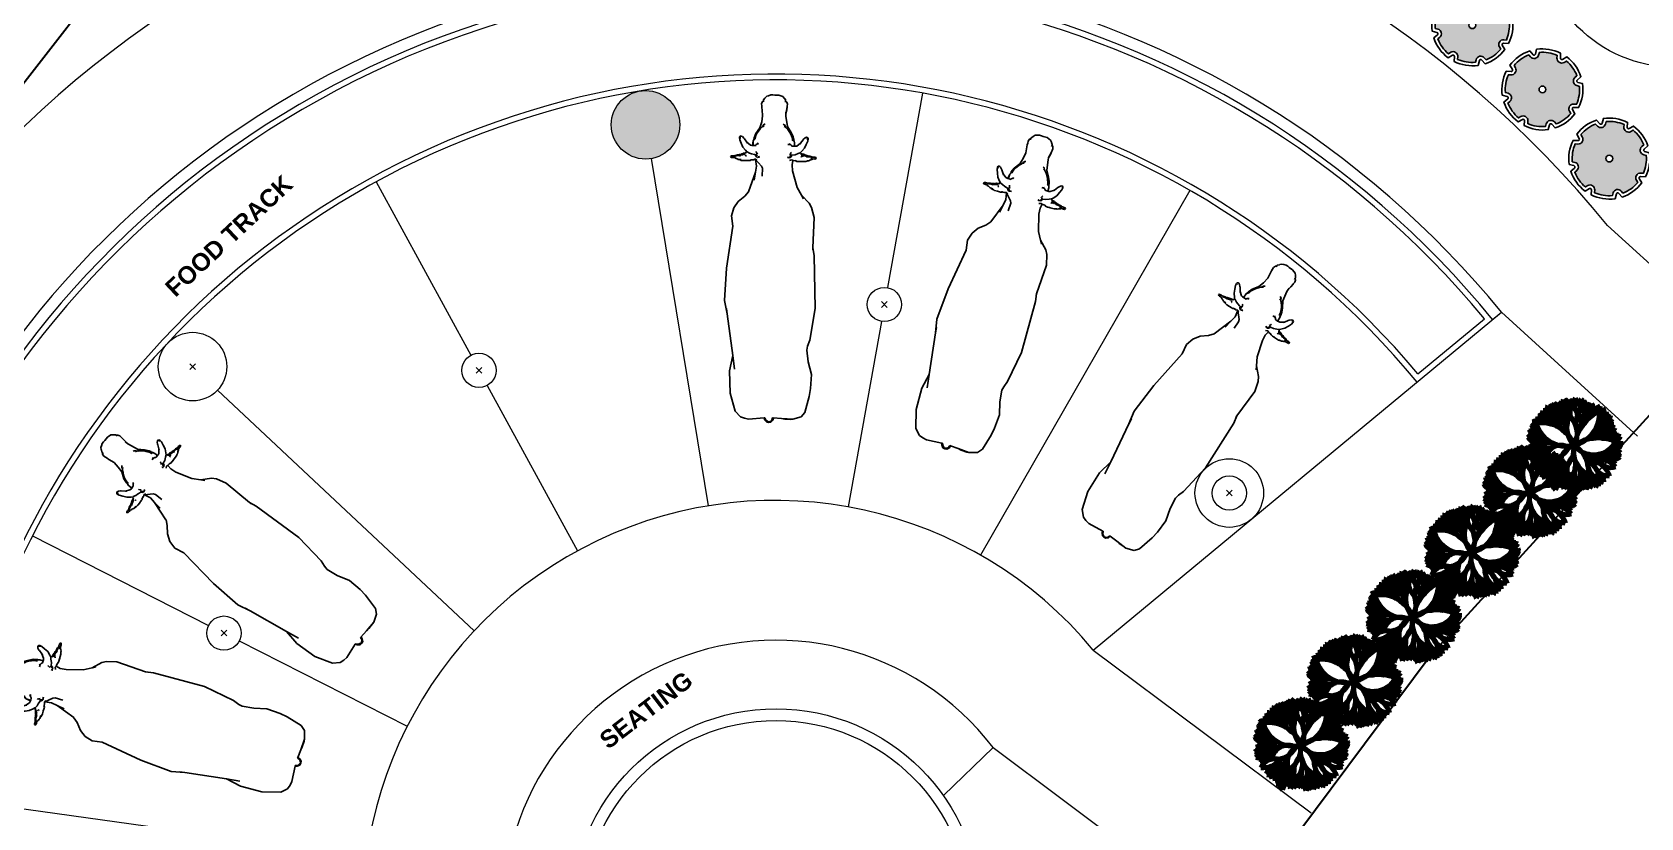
# Model space of a CAD drawing. Header units: metres. Extents: x 251860 to 269438, y 1966787 to 1972367.
# Drawn here: x 267293 to 267856, y 1970188 to 1970463 of the extents above; entities that cross this region are included whole.
import ezdxf

# ---------------------------------------------------------------- set-up
doc = ezdxf.new("R2010")
doc.units = ezdxf.units.M
doc.header["$MEASUREMENT"] = 0
doc.header["$PDMODE"] = 3
doc.header["$PDSIZE"] = -2
doc.layers.get('0').update_dxf_attribs({"linetype": 'CONTINUOUS', "lineweight": 100})
for name, color, linetype in [('Edges', 7, 'CONTINUOUS'), ('PDF3_POINTS_line', 6, 'CONTINUOUS'), ('PDF3_Text', 7, 'CONTINUOUS'), ('zelen', 74, 'CONTINUOUS')]:
    doc.layers.add(name, color=color, linetype=linetype)
doc.layers.add('Wall', color=7, linetype='CONTINUOUS', lineweight=20)
doc.styles.add('PDF Arial Bold', font='arialbd.ttf')

# ---------------------------------------------------------------- blocks, each defined once
blk = doc.blocks.new('cowplan')
at = {"layer": 'Edges'}
for p, q in [((1.6, 2.328), (1.607, 2.35)), ((1.607, 2.35), (1.627, 2.371)), ((1.608, 2.326), (1.616, 2.349)), ((1.616, 2.349), (1.628, 2.361)), ((1.627, 2.371), (1.649, 2.374)), ((1.648, 2.371), (1.628, 2.362)), ((1.628, 2.361), (1.649, 2.37)), ((1.65, 2.369), (1.648, 2.371)), ((1.649, 2.374), (1.67, 2.37)), ((1.649, 2.37), (1.65, 2.369)), ((1.65, 2.369), (1.662, 2.361)), ((1.662, 2.361), (1.675, 2.354)), ((1.662, 2.361), (1.675, 2.353)), ((1.67, 2.37), (1.691, 2.347)), ((1.675, 2.353), (1.69, 2.327)), ((1.691, 2.347), (1.696, 2.328)), ((1.274, 2.262), (1.231, 2.095)), ((1.313, 2.308), (1.274, 2.262)), ((1.313, 2.308), (1.398, 2.337)), ((1.398, 2.337), (1.419, 2.338)), ((1.515, 2.331), (1.398, 2.337)), ((1.419, 2.338), (1.482, 2.336)), ((1.482, 2.336), (1.515, 2.331)), ((1.601, 2.327), (1.515, 2.331)), ((1.6, 2.328), (1.601, 2.327)), ((1.608, 2.326), (1.601, 2.327)), ((1.69, 2.327), (1.696, 2.327)), ((1.696, 2.327), (1.859, 2.343)), ((1.696, 2.328), (1.696, 2.327)), ((1.859, 2.343), (1.901, 2.336)), ((1.901, 2.336), (1.943, 2.323)), ((1.943, 2.323), (1.998, 2.265)), ((2.056, 2.076), (1.998, 2.265)), ((1.219, 2.013), (1.213, 1.867)), ((1.219, 2.013), (1.231, 2.095)), ((2.066, 1.846), (2.056, 2.076)), ((1.25, 1.736), (1.213, 1.867)), ((2.036, 1.685), (2.066, 1.846)), ((1.25, 1.736), (1.266, 1.615)), ((2.036, 1.685), (2.015, 1.825)), ((2.103, 1.252), (2.036, 1.685)), ((1.188, 1.178), (1.235, 1.511)), ((1.235, 1.511), (1.258, 1.574)), ((1.258, 1.574), (1.266, 1.615)), ((1.188, 1.178), (1.209, 0.628)), ((2.103, 1.252), (2.133, 1.113)), ((2.111, 1.196), (2.103, 1.252)), ((2.133, 1.113), (2.117, 0.777)), ((2.059, 0.337), (2.117, 0.777)), ((1.209, 0.628), (1.223, 0.548)), ((1.223, 0.548), (1.215, 0.233)), ((1.223, 0.568), (1.223, 0.548)), ((2.076, 0.233), (2.059, 0.337)), ((1.215, 0.233), (1.243, 0.128)), ((2.054, 0.149), (2.076, 0.233)), ((1.269, 0.083), (1.243, 0.128)), ((1.269, 0.083), (1.352, 0.004)), ((1.331, 0.04), (1.352, 0.004)), ((1.352, 0.004), (1.399, -0.077)), ((1.941, 0.025), (1.903, -0.021)), ((1.941, 0.025), (2.009, 0.082)), ((2.054, 0.149), (2.009, 0.082)), ((1.399, -0.077), (1.449, -0.249)), ((1.834, -0.227), (1.903, -0.022)), ((1.846, -0.144), (1.834, -0.227)), ((1.903, -0.022), (1.903, -0.021)), ((1.903, -0.021), (1.903, -0.022)), ((1.903, -0.022), (1.903, -0.022)), ((1.448, -0.358), (1.456, -0.312)), ((1.449, -0.249), (1.456, -0.312)), ((1.765, -0.186), (1.764, -0.27)), ((1.774, -0.292), (1.764, -0.27)), ((1.838, -0.36), (1.774, -0.292)), ((1.834, -0.227), (1.824, -0.291)), ((1.824, -0.291), (1.838, -0.36)), ((1.209, -0.377), (1.202, -0.385)), ((1.202, -0.385), (1.209, -0.392)), ((1.22, -0.376), (1.209, -0.377)), ((1.22, -0.376), (1.209, -0.385)), ((1.209, -0.392), (1.22, -0.394)), ((1.22, -0.376), (1.22, -0.376)), ((1.22, -0.376), (1.242, -0.376)), ((1.22, -0.394), (1.228, -0.394)), ((1.22, -0.394), (1.228, -0.394)), ((1.23, -0.385), (1.222, -0.385)), ((1.228, -0.394), (1.238, -0.394)), ((1.238, -0.394), (1.241, -0.394)), ((1.238, -0.394), (1.241, -0.394)), ((1.241, -0.378), (1.263, -0.375)), ((1.241, -0.394), (1.251, -0.394)), ((1.25, -0.396), (1.241, -0.394)), ((1.244, -0.375), (1.242, -0.376)), ((1.242, -0.376), (1.243, -0.376)), ((1.244, -0.375), (1.243, -0.376)), ((1.251, -0.371), (1.244, -0.375)), ((1.25, -0.396), (1.25, -0.397)), ((1.251, -0.396), (1.25, -0.396)), ((1.25, -0.397), (1.262, -0.402)), ((1.251, -0.371), (1.26, -0.368)), ((1.251, -0.385), (1.261, -0.393)), ((1.251, -0.394), (1.261, -0.393)), ((1.262, -0.367), (1.26, -0.368)), ((1.26, -0.368), (1.262, -0.368)), ((1.261, -0.393), (1.262, -0.394)), ((1.271, -0.363), (1.262, -0.367)), ((1.262, -0.394), (1.283, -0.397)), ((1.272, -0.404), (1.262, -0.402)), ((1.283, -0.356), (1.271, -0.363)), ((1.272, -0.404), (1.285, -0.405)), ((1.29, -0.356), (1.283, -0.356)), ((1.283, -0.397), (1.293, -0.398)), ((1.285, -0.405), (1.293, -0.407)), ((1.294, -0.356), (1.29, -0.356)), ((1.293, -0.356), (1.29, -0.356)), ((1.294, -0.356), (1.293, -0.356)), ((1.293, -0.398), (1.304, -0.398)), ((1.293, -0.407), (1.304, -0.412)), ((1.296, -0.355), (1.294, -0.356)), ((1.304, -0.396), (1.294, -0.396)), ((1.301, -0.352), (1.296, -0.355)), ((1.303, -0.353), (1.296, -0.355)), ((1.312, -0.349), (1.301, -0.352)), ((1.312, -0.349), (1.303, -0.353)), ((1.304, -0.398), (1.314, -0.403)), ((1.314, -0.414), (1.304, -0.412)), ((1.329, -0.487), (1.311, -0.527)), ((1.314, -0.348), (1.312, -0.349)), ((1.314, -0.348), (1.387, -0.346)), ((1.314, -0.403), (1.324, -0.406)), ((1.314, -0.414), (1.324, -0.417)), ((1.324, -0.406), (1.335, -0.413)), ((1.324, -0.417), (1.335, -0.423)), ((1.329, -0.487), (1.357, -0.454)), ((1.335, -0.413), (1.339, -0.41)), ((1.335, -0.423), (1.355, -0.426)), ((1.339, -0.41), (1.344, -0.406)), ((1.339, -0.41), (1.344, -0.418)), ((1.344, -0.406), (1.344, -0.396)), ((1.348, -0.418), (1.344, -0.418)), ((1.354, -0.417), (1.348, -0.418)), ((1.348, -0.418), (1.355, -0.426)), ((1.354, -0.417), (1.356, -0.406)), ((1.355, -0.426), (1.356, -0.427)), ((1.366, -0.347), (1.356, -0.347)), ((1.356, -0.406), (1.358, -0.396)), ((1.356, -0.427), (1.357, -0.426)), ((1.357, -0.426), (1.366, -0.417)), ((1.357, -0.426), (1.357, -0.426)), ((1.357, -0.426), (1.357, -0.426)), ((1.357, -0.426), (1.357, -0.427)), ((1.357, -0.427), (1.366, -0.432)), ((1.373, -0.439), (1.357, -0.454)), ((1.358, -0.396), (1.366, -0.396)), ((1.366, -0.347), (1.377, -0.347)), ((1.369, -0.437), (1.366, -0.432)), ((1.369, -0.437), (1.371, -0.438)), ((1.371, -0.438), (1.373, -0.439)), ((1.394, -0.431), (1.373, -0.439)), ((1.373, -0.439), (1.373, -0.439)), ((1.408, -0.348), (1.387, -0.346)), ((1.426, -0.416), (1.394, -0.431)), ((1.418, -0.354), (1.408, -0.348)), ((1.418, -0.354), (1.41, -0.353)), ((1.419, -0.355), (1.418, -0.354)), ((1.44, -0.356), (1.419, -0.355)), ((1.429, -0.357), (1.419, -0.355)), ((1.459, -0.41), (1.426, -0.416)), ((1.448, -0.358), (1.44, -0.356)), ((1.45, -0.359), (1.448, -0.358)), ((1.461, -0.363), (1.45, -0.359)), ((1.462, -0.404), (1.459, -0.41)), ((1.467, -0.409), (1.459, -0.41)), ((1.461, -0.363), (1.482, -0.354)), ((1.462, -0.404), (1.461, -0.406)), ((1.464, -0.396), (1.462, -0.404)), ((1.471, -0.389), (1.464, -0.396)), ((1.465, -0.417), (1.469, -0.41)), ((1.465, -0.418), (1.465, -0.417)), ((1.476, -0.388), (1.467, -0.396)), ((1.475, -0.426), (1.468, -0.438)), ((1.468, -0.438), (1.469, -0.443)), ((1.469, -0.41), (1.479, -0.393)), ((1.476, -0.388), (1.471, -0.389)), ((1.481, -0.416), (1.475, -0.426)), ((1.482, -0.382), (1.476, -0.388)), ((1.482, -0.382), (1.492, -0.386)), ((1.492, -0.386), (1.492, -0.386)), ((1.492, -0.386), (1.492, -0.387)), ((1.492, -0.387), (1.494, -0.387)), ((1.501, -0.384), (1.494, -0.387)), ((1.494, -0.387), (1.494, -0.387)), ((1.494, -0.387), (1.503, -0.388)), ((1.494, -0.387), (1.503, -0.391)), ((1.805, -0.387), (1.793, -0.386)), ((1.805, -0.387), (1.796, -0.39)), ((1.806, -0.387), (1.796, -0.392)), ((1.806, -0.387), (1.804, -0.386)), ((1.806, -0.387), (1.805, -0.387)), ((1.807, -0.386), (1.806, -0.386)), ((1.807, -0.386), (1.806, -0.387)), ((1.806, -0.387), (1.806, -0.387)), ((1.806, -0.387), (1.806, -0.387)), ((1.817, -0.382), (1.807, -0.386)), ((1.817, -0.382), (1.827, -0.388)), ((1.825, -0.427), (1.818, -0.416)), ((1.82, -0.393), (1.83, -0.41)), ((1.822, -0.354), (1.838, -0.362)), ((1.831, -0.438), (1.825, -0.427)), ((1.835, -0.396), (1.827, -0.388)), ((1.83, -0.41), (1.833, -0.417)), ((1.83, -0.444), (1.831, -0.438)), ((1.841, -0.409), (1.833, -0.408)), ((1.833, -0.417), (1.833, -0.417)), ((1.835, -0.397), (1.835, -0.396)), ((1.838, -0.406), (1.835, -0.397)), ((1.838, -0.402), (1.835, -0.397)), ((1.84, -0.362), (1.838, -0.36)), ((1.838, -0.362), (1.84, -0.362)), ((1.843, -0.362), (1.838, -0.364)), ((1.839, -0.404), (1.838, -0.402)), ((1.839, -0.404), (1.838, -0.402)), ((1.841, -0.409), (1.839, -0.404)), ((1.84, -0.362), (1.843, -0.362)), ((1.85, -0.41), (1.841, -0.409)), ((1.859, -0.356), (1.843, -0.362)), ((1.878, -0.418), (1.85, -0.41)), ((1.875, -0.355), (1.859, -0.356)), ((1.875, -0.355), (1.859, -0.357)), ((1.882, -0.354), (1.875, -0.355)), ((1.899, -0.425), (1.878, -0.418)), ((1.882, -0.354), (1.89, -0.348)), ((1.889, -0.353), (1.882, -0.354)), ((1.89, -0.348), (1.901, -0.347)), ((1.925, -0.438), (1.899, -0.425)), ((1.911, -0.347), (1.901, -0.347)), ((1.932, -0.347), (1.911, -0.347)), ((1.928, -0.438), (1.925, -0.438)), ((1.927, -0.439), (1.925, -0.438)), ((1.927, -0.439), (1.928, -0.438)), ((1.943, -0.454), (1.927, -0.439)), ((1.927, -0.439), (1.927, -0.439)), ((1.932, -0.438), (1.928, -0.438)), ((1.933, -0.347), (1.932, -0.347)), ((1.933, -0.347), (1.932, -0.347)), ((1.941, -0.396), (1.932, -0.396)), ((1.932, -0.396), (1.941, -0.396)), ((1.943, -0.427), (1.932, -0.43)), ((1.932, -0.438), (1.943, -0.427)), ((1.964, -0.346), (1.933, -0.347)), ((1.941, -0.396), (1.941, -0.396)), ((1.941, -0.396), (1.943, -0.405)), ((1.943, -0.427), (1.944, -0.426)), ((1.943, -0.427), (1.943, -0.427)), ((1.943, -0.454), (1.971, -0.487)), ((1.944, -0.426), (1.951, -0.418)), ((1.944, -0.426), (1.964, -0.423)), ((1.951, -0.418), (1.945, -0.417)), ((1.955, -0.418), (1.951, -0.418)), ((1.955, -0.406), (1.96, -0.41)), ((1.955, -0.418), (1.96, -0.41)), ((1.96, -0.41), (1.964, -0.413)), ((1.974, -0.347), (1.964, -0.346)), ((1.964, -0.413), (1.974, -0.407)), ((1.964, -0.423), (1.974, -0.417)), ((1.989, -0.527), (1.971, -0.487)), ((1.978, -0.348), (1.974, -0.347)), ((1.978, -0.348), (1.974, -0.348)), ((1.974, -0.407), (1.995, -0.401)), ((1.974, -0.417), (1.985, -0.414)), ((1.985, -0.348), (1.978, -0.348)), ((1.985, -0.348), (1.998, -0.352)), ((2.005, -0.357), (1.985, -0.355)), ((1.985, -0.408), (1.99, -0.41)), ((1.985, -0.414), (1.99, -0.41)), ((1.99, -0.41), (1.995, -0.412)), ((2.005, -0.396), (1.995, -0.396)), ((1.995, -0.401), (2.005, -0.398)), ((1.995, -0.412), (2.005, -0.408)), ((2.005, -0.356), (1.998, -0.352)), ((2.016, -0.356), (2.005, -0.356)), ((2.005, -0.357), (2.016, -0.358)), ((2.005, -0.398), (2.016, -0.397)), ((2.005, -0.408), (2.014, -0.405)), ((2.014, -0.405), (2.026, -0.404)), ((2.028, -0.363), (2.016, -0.356)), ((2.016, -0.397), (2.037, -0.394)), ((2.037, -0.402), (2.026, -0.404)), ((2.037, -0.367), (2.028, -0.363)), ((2.038, -0.368), (2.037, -0.367)), ((2.038, -0.368), (2.037, -0.368)), ((2.047, -0.393), (2.037, -0.394)), ((2.037, -0.402), (2.049, -0.397)), ((2.047, -0.37), (2.038, -0.368)), ((2.055, -0.375), (2.047, -0.37)), ((2.068, -0.377), (2.047, -0.378)), ((2.047, -0.393), (2.062, -0.394)), ((2.049, -0.397), (2.047, -0.396)), ((2.047, -0.396), (2.048, -0.396)), ((2.048, -0.396), (2.058, -0.395)), ((2.049, -0.397), (2.048, -0.396)), ((2.055, -0.375), (2.057, -0.376)), ((2.056, -0.376), (2.055, -0.375)), ((2.057, -0.376), (2.056, -0.376)), ((2.072, -0.377), (2.057, -0.376)), ((2.062, -0.394), (2.058, -0.395)), ((2.062, -0.394), (2.068, -0.394)), ((2.072, -0.377), (2.068, -0.377)), ((2.077, -0.385), (2.068, -0.385)), ((2.068, -0.394), (2.079, -0.394)), ((2.079, -0.376), (2.072, -0.377)), ((2.079, -0.376), (2.089, -0.377)), ((2.089, -0.393), (2.079, -0.394)), ((2.098, -0.385), (2.089, -0.377)), ((2.089, -0.393), (2.098, -0.385)), ((1.297, -0.562), (1.293, -0.586)), ((1.293, -0.586), (1.296, -0.596)), ((1.302, -0.6), (1.296, -0.596)), ((1.311, -0.527), (1.297, -0.562)), ((1.303, -0.582), (1.3, -0.583)), ((1.309, -0.602), (1.302, -0.6)), ((1.307, -0.6), (1.302, -0.6)), ((1.303, -0.582), (1.305, -0.581)), ((1.305, -0.581), (1.303, -0.582)), ((1.303, -0.582), (1.303, -0.582)), ((1.314, -0.599), (1.307, -0.6)), ((1.311, -0.601), (1.309, -0.602)), ((1.324, -0.595), (1.311, -0.601)), ((1.34, -0.579), (1.324, -0.595)), ((1.345, -0.573), (1.34, -0.579)), ((1.37, -0.537), (1.345, -0.573)), ((1.408, -0.508), (1.37, -0.537)), ((1.375, -0.529), (1.37, -0.537)), ((1.423, -0.505), (1.408, -0.508)), ((1.433, -0.505), (1.423, -0.505)), ((1.423, -0.505), (1.423, -0.505)), ((1.456, -0.506), (1.433, -0.505)), ((1.434, -0.542), (1.433, -0.505)), ((1.438, -0.555), (1.434, -0.542)), ((1.434, -0.542), (1.439, -0.558)), ((1.438, -0.555), (1.441, -0.563)), ((1.439, -0.558), (1.44, -0.563)), ((1.439, -0.558), (1.44, -0.562)), ((1.442, -0.575), (1.44, -0.562)), ((1.44, -0.562), (1.444, -0.574)), ((1.44, -0.563), (1.442, -0.575)), ((1.448, -0.574), (1.441, -0.563)), ((1.444, -0.584), (1.442, -0.575)), ((1.445, -0.586), (1.444, -0.584)), ((1.445, -0.586), (1.449, -0.605)), ((1.459, -0.607), (1.445, -0.586)), ((1.448, -0.574), (1.45, -0.578)), ((1.449, -0.576), (1.45, -0.578)), ((1.449, -0.605), (1.471, -0.647)), ((1.45, -0.578), (1.454, -0.588)), ((1.454, -0.588), (1.45, -0.584)), ((1.451, -0.562), (1.454, -0.571)), ((1.454, -0.563), (1.454, -0.571)), ((1.454, -0.571), (1.455, -0.574)), ((1.454, -0.588), (1.46, -0.606)), ((1.455, -0.574), (1.457, -0.584)), ((1.46, -0.506), (1.456, -0.506)), ((1.457, -0.584), (1.457, -0.586)), ((1.457, -0.586), (1.457, -0.584)), ((1.472, -0.624), (1.457, -0.586)), ((1.462, -0.509), (1.46, -0.506)), ((1.465, -0.507), (1.46, -0.506)), ((1.46, -0.606), (1.472, -0.624)), ((1.464, -0.511), (1.462, -0.509)), ((1.464, -0.511), (1.468, -0.515)), ((1.465, -0.511), (1.468, -0.515)), ((1.468, -0.515), (1.471, -0.518)), ((1.471, -0.518), (1.48, -0.523)), ((1.509, -0.71), (1.471, -0.647)), ((1.473, -0.626), (1.472, -0.624)), ((1.484, -0.647), (1.473, -0.626)), ((1.48, -0.523), (1.482, -0.523)), ((1.482, -0.523), (1.504, -0.521)), ((1.482, -0.523), (1.488, -0.532)), ((1.484, -0.647), (1.498, -0.668)), ((1.498, -0.668), (1.506, -0.678)), ((1.793, -0.678), (1.802, -0.668)), ((1.797, -0.69), (1.84, -0.629)), ((1.802, -0.668), (1.824, -0.637)), ((1.809, -0.523), (1.819, -0.523)), ((1.811, -0.532), (1.82, -0.523)), ((1.819, -0.523), (1.82, -0.523)), ((1.82, -0.523), (1.827, -0.519)), ((1.834, -0.616), (1.824, -0.637)), ((1.827, -0.519), (1.832, -0.514)), ((1.832, -0.514), (1.836, -0.511)), ((1.832, -0.514), (1.834, -0.511)), ((1.839, -0.506), (1.834, -0.507)), ((1.834, -0.616), (1.837, -0.609)), ((1.837, -0.51), (1.836, -0.511)), ((1.837, -0.51), (1.839, -0.506)), ((1.837, -0.609), (1.842, -0.595)), ((1.837, -0.609), (1.839, -0.607)), ((1.844, -0.506), (1.839, -0.506)), ((1.839, -0.607), (1.844, -0.595)), ((1.84, -0.629), (1.856, -0.584)), ((1.842, -0.595), (1.845, -0.584)), ((1.865, -0.505), (1.844, -0.506)), ((1.844, -0.595), (1.848, -0.587)), ((1.846, -0.574), (1.845, -0.584)), ((1.846, -0.571), (1.846, -0.574)), ((1.849, -0.585), (1.848, -0.587)), ((1.848, -0.587), (1.849, -0.585)), ((1.849, -0.585), (1.852, -0.575)), ((1.856, -0.574), (1.85, -0.586)), ((1.852, -0.575), (1.853, -0.574)), ((1.852, -0.575), (1.853, -0.574)), ((1.853, -0.574), (1.864, -0.553)), ((1.856, -0.584), (1.858, -0.568)), ((1.856, -0.574), (1.858, -0.568)), ((1.858, -0.568), (1.864, -0.553)), ((1.864, -0.553), (1.87, -0.505)), ((1.864, -0.553), (1.865, -0.511)), ((1.865, -0.511), (1.865, -0.505)), ((1.87, -0.505), (1.865, -0.505)), ((1.877, -0.505), (1.87, -0.505)), ((1.892, -0.508), (1.877, -0.505)), ((1.877, -0.505), (1.877, -0.505)), ((1.93, -0.537), (1.892, -0.508)), ((1.93, -0.537), (1.925, -0.529)), ((1.955, -0.573), (1.93, -0.537)), ((1.961, -0.579), (1.955, -0.573)), ((1.976, -0.595), (1.961, -0.579)), ((1.989, -0.601), (1.976, -0.595)), ((1.994, -0.6), (1.987, -0.599)), ((2.003, -0.562), (1.989, -0.527)), ((1.991, -0.602), (1.989, -0.601)), ((1.998, -0.6), (1.991, -0.602)), ((1.998, -0.6), (1.994, -0.6)), ((1.995, -0.581), (1.997, -0.582)), ((1.998, -0.582), (1.995, -0.581)), ((1.997, -0.582), (1.998, -0.582)), ((2, -0.583), (1.998, -0.582)), ((2.004, -0.596), (1.998, -0.6)), ((2.008, -0.586), (2.003, -0.562)), ((2.004, -0.596), (2.008, -0.586)), ((1.506, -0.678), (1.505, -0.679)), ((1.505, -0.679), (1.512, -0.685)), ((1.506, -0.678), (1.512, -0.685)), ((1.509, -0.71), (1.528, -0.815)), ((1.512, -0.685), (1.514, -0.688)), ((1.514, -0.688), (1.518, -0.691)), ((1.525, -0.699), (1.518, -0.691)), ((1.518, -0.691), (1.524, -0.696)), ((1.527, -0.7), (1.525, -0.699)), ((1.527, -0.7), (1.532, -0.707)), ((1.534, -0.705), (1.527, -0.7)), ((1.527, -0.7), (1.527, -0.7)), ((1.527, -0.7), (1.532, -0.707)), ((1.528, -0.815), (1.529, -0.837)), ((1.532, -0.707), (1.534, -0.711)), ((1.545, -0.71), (1.534, -0.705)), ((1.534, -0.711), (1.539, -0.721)), ((1.534, -0.711), (1.542, -0.723)), ((1.539, -0.721), (1.545, -0.726)), ((1.545, -0.726), (1.555, -0.731)), ((1.744, -0.731), (1.754, -0.727)), ((1.754, -0.727), (1.76, -0.721)), ((1.755, -0.711), (1.76, -0.708)), ((1.768, -0.707), (1.757, -0.723)), ((1.759, -0.71), (1.76, -0.708)), ((1.76, -0.708), (1.765, -0.706)), ((1.76, -0.721), (1.768, -0.707)), ((1.774, -0.699), (1.765, -0.706)), ((1.774, -0.699), (1.768, -0.707)), ((1.771, -0.815), (1.78, -0.752)), ((1.778, -0.878), (1.771, -0.815)), ((1.774, -0.699), (1.787, -0.685)), ((1.774, -0.699), (1.774, -0.699)), ((1.78, -0.752), (1.797, -0.69)), ((1.787, -0.685), (1.793, -0.678)), ((1.787, -0.685), (1.793, -0.679)), ((1.793, -0.679), (1.793, -0.678)), ((1.518, -0.92), (1.514, -0.94)), ((1.514, -0.94), (1.523, -0.962)), ((1.519, -0.913), (1.518, -0.92)), ((1.529, -0.838), (1.519, -0.913)), ((1.522, -0.878), (1.519, -0.913)), ((1.529, -0.837), (1.522, -0.878)), ((1.535, -0.975), (1.523, -0.962)), ((1.529, -0.837), (1.529, -0.838)), ((1.529, -0.838), (1.529, -0.857)), ((1.535, -0.975), (1.534, -0.982)), ((1.534, -0.982), (1.548, -0.999)), ((1.535, -0.961), (1.535, -0.975)), ((1.548, -0.999), (1.551, -1.003)), ((1.551, -1.003), (1.565, -1.019)), ((1.733, -1.02), (1.748, -1.003)), ((1.748, -1.003), (1.751, -0.999)), ((1.751, -0.999), (1.765, -0.982)), ((1.765, -0.975), (1.764, -0.961)), ((1.765, -0.975), (1.776, -0.963)), ((1.765, -0.982), (1.765, -0.975)), ((1.776, -0.963), (1.786, -0.94)), ((1.781, -0.899), (1.778, -0.878)), ((1.781, -0.899), (1.782, -0.92)), ((1.786, -0.94), (1.782, -0.92)), ((1.565, -1.019), (1.607, -1.034)), ((1.607, -1.034), (1.649, -1.032)), ((1.649, -1.032), (1.67, -1.035)), ((1.67, -1.035), (1.691, -1.034)), ((1.691, -1.034), (1.715, -1.026)), ((1.715, -1.026), (1.733, -1.02))]:
    blk.add_line(p, q, dxfattribs=at)
blk = doc.blocks.new('z_68')
at = {"color": 86, "linetype": 'Continuous'}
for centre, radius, start, end in [((-242, 361), 98.4, 190.1254, 258.4489), ((-368, 237), 110, 14.1334, 74.4408), ((-148, 370), 147, 183.6832, 248.8474), ((-352, 220), 152, 4.7143, 67.8163), ((-81, 413), 180, 193.5994, 242.7133), ((-291, 243), 133, 4.9325, 74.201), ((-166, 394), 60.4, 141.6219, 241.8227), ((-330, 352), 142, 353.7714, 34.3944), ((-151, 419), 50.6, 146.2148, 215.5863), ((-254, 417), 67.6, 336.8375, 25.7602), ((-106, 423), 77.2, 158.8629, 231.8014), ((-285, 366), 137, 354.9299, 38.2776), ((-127, 434), 34.5, 125.1476, 215.1675), ((-186, 441), 44.3, 315.9686, 28.5539), ((1, 387), 149, 148.1293, 211.6066), ((-273, 379), 170, 332.7316, 30.423), ((-39, 429), 72.7, 136.9706, 214.0961), ((-165, 436), 84.9, 322.5461, 30.2051), ((-34, 455), 51.6, 143.4666, 212.636), ((-103, 454), 42.1, 308.0621, 48.0716), ((-26, 476), 35.4, 162.0876, 254.9372), ((-62, 455), 32.1, 336.7056, 85.2676), ((35, 448), 61.2, 148.6867, 206.3859), ((-44, 447), 42.6, 315.3788, 50.8821), ((98, 426), 97.5, 144.1247, 209.9983), ((-41, 432), 79.2, 313.0665, 40.4805), ((148, 372), 120, 145.6159, 212.0121), ((-73, 376), 138, 329.0835, 27.8381), ((125, 285), 76.7, 129.5904, 214.9904), ((97, 451), 46.7, 135.7289, 216.7307), ((4, 303), 82.6, 311.7047, 29.8857), ((28, 451), 48.5, 313.9166, 42.0854), ((159, 385), 94.9, 134.1111, 205.5497), ((-4, 413), 105, 318.2431, 22.2882), ((248, 304), 161, 142.2526, 184.7932), ((11, 371), 113, 315.1897, 16.2404), ((163, 412), 64.7, 118.1173, 194.1612), ((59, 451), 75.7, 305.529, 13.8056), ((208, 373), 87.1, 135.6289, 203.2703), ((88, 357), 108, 293.0154, 1.6548), ((66, 403), 85.3, 320.2817, 21.1504), ((93, 387), 79.9, 299.7947, 10.8598), ((218, 278), 84.8, 104.8433, 190.8351), ((232, 325), 97.2, 128.4546, 183.4176), ((163, 444), 19.1, 87.7834, 216.2289), ((136, 455), 28.8, 295.9976, 16.1714), ((202, 400), 51.9, 112.7761, 185.856), ((135, 439), 47.5, 288.713, 11.2589), ((227, 381), 53.3, 104.201, 194.4012), ((124, 434), 89.9, 304.2378, 359.5829), ((205, 421), 24.3, 99.2784, 171.3916), ((184, 440), 17.6, 266.1586, 15.4849), ((255, 311), 60.3, 91.8605, 175.7336), ((192, 374), 61.2, 275.8545, 358.0593), ((194, 411), 53.4, 276.1637, 357.1543), ((249, 361), 46.8, 91.7786, 182.4828), ((289, 258), 86.3, 96.7641, 173.2337), ((210, 336), 69.2, 265.9009, 6.4786), ((198, 427), 32.2, 287.5588, 1.0547), ((239, 401), 28.3, 107.0612, 187.7677), ((240, 389), 52.6, 274.952, 350.0502), ((309, 312), 69.7, 104.8358, 158.3298), ((321, 326), 44.9, 97.023, 194.188), ((256, 379), 67.9, 291.8243, 352.6819), ((-398, 39), 158, 15.6317, 103.0399), ((-235, 317), 234, 211.6708, 264.7928), ((-258, 374), 196, 226.8371, 279.6115), ((-398, -104), 335, 57.1, 88.9879), ((-266, 327), 116, 193.4902, 265.1113), ((-399, 162), 139, 21.1582, 81.5772), ((248, 164), 196, 127.2528, 187.8803), ((-115, 310), 247, 313.1476, 1.2102), ((75, 306), 133, 282.2224, 2.3823), ((303, 130), 205, 117.7333, 167.1791), ((188, 277), 62.5, 260.6789, 0.9431), ((257, 197), 80.9, 94.8183, 164.0455), ((347, 228), 103, 105.7731, 167.7334), ((186, 370), 140, 295.6392, 342.2693), ((393, 160), 155, 109.4994, 136.9089), ((291, 311), 50.8, 259.0641, 354.3395), ((273, 287), 132, 273.4935, 346.3568), ((402, 133), 123, 90.3381, 167.7122), ((387, 212), 83.4, 126.1873, 171.9), ((297, 265), 42.8, 283.5886, 18.8322), ((342, 298), 31.9, 79.6966, 175.7556), ((310, 336), 39.2, 271.4011, 348.9236), ((382, 245), 44.7, 92.1528, 177.3641), ((329, 296), 50.9, 278.2551, 352.0256), ((366, 206), 66.3, 264.1118, 349.9981), ((368, 288), 33.3, 255.9485, 344.7487), ((391, 252), 29, 71.8727, 177.5899), ((418, 141), 55.5, 76.143, 176.5124), ((420, 175), 53.4, 80.2322, 170.7901), ((379, 233), 50.4, 256.6638, 354.3586), ((-405, -51), 133, 47.6242, 116.3703), ((-369, 191), 155, 232.3928, 289.0729), ((-333, -142), 183, 70.5173, 130.8948), ((-427, 393), 397, 266.2174, 293.1983), ((-403, -24), 142, 55.0608, 109.8401), ((-372, 206), 125, 230.921, 294.5931), ((-372, 182), 229, 262.8943, 317.9077), ((-220, -236), 262, 87.5171, 133.5965), ((264, 219), 170, 252.2856, 312.6971), ((377, 128), 95.7, 232.041, 317.4503), ((396, -93), 165, 71.9408, 116.9441), ((347, 195), 91.2, 260.6816, 336.3986), ((440, 26), 133, 94.1518, 143.8725), ((392, 135), 68.4, 244.6403, 341.1924), ((445, 14), 100, 83.6931, 144.2356), ((441, -48), 91.5, 58.3812, 119.5333), ((443, 87), 72.9, 228.9093, 308.5468), ((-459, -121), 23.8, 64.3194, 180.1506), ((-487, -75), 46.8, 274.775, 327.7433), ((-450, -106), 32.2, 63.8642, 164.9126), ((-472, -42), 56.6, 260.8137, 319.621), ((-426, -105), 61.6, 75.5349, 147.3156), ((-466, 12), 84.2, 261.5672, 316.5813), ((-383, -96), 89.8, 75.3344, 144.8904), ((-442, 56), 101, 261.6902, 318.8637), ((-444, -62), 50.8, 260.8552, 343.7736), ((-410, -121), 42.6, 66.2708, 168.5265), ((-371, -131), 84.1, 73.7967, 136.5993), ((-406, -7), 72, 248.2341, 323.5826), ((-473, 104), 235, 280.7516, 321.5123), ((-261, -247), 207, 96.4976, 144.4202), ((-356, -221), 77, 69.1503, 149.5623), ((-417, -48), 134, 267.8781, 309.7178), ((-402, 120), 266, 267.6527, 316.8691), ((-229, -313), 248, 84.6724, 137.8772), ((-325, -244), 85.4, 69.7783, 150.4858), ((-384, -75), 128, 263.3238, 315.6901), ((-292, -107), 156, 271.8374, 352.1545), ((-77, -348), 226, 105.8021, 157.9309), ((147, -250), 172, 26.7163, 89.4654), ((312, 15), 188, 209.5725, 266.6092), ((223, -286), 206, 45.5953, 96.7829), ((350, 80), 220, 227.6582, 274.5736), ((179, -287), 140, 15.2055, 73.4335), ((348, -122), 133, 193.5469, 255.092), ((332, 62), 164, 241.9956, 297.1513), ((332, -255), 187, 66.3523, 112.9171), ((268, -225), 92.1, 14.4757, 85.2332), ((422, -44), 171, 212.358, 247.8743), ((409, -100), 99, 207.6518, 275.7647), ((320, -262), 118, 32.6713, 88.8509), ((317, -335), 229, 53.1036, 87.7156), ((423, -42), 113, 214.2354, 286.3594), ((416, -196), 152, 64.2867, 119.6833), ((407, 79), 157, 245.2293, 298.7459), ((430, -22), 105, 229.1074, 294.3725), ((401, -221), 124, 55.0763, 106.547), ((476, -105), 102, 81.9806, 141.5702), ((429, 13), 63.5, 239.4601, 343.3963), ((428, -185), 104, 59.4734, 103.628), ((448, -11), 90.4, 240.5694, 291.3512), ((-355, -97), 140, 263.7718, 329.9129), ((-264, -284), 116, 73.1013, 155.8555), ((-248, -356), 102, 116.357, 160.3901), ((-350, -259), 63.8, 275.5656, 352.3302), ((-264, -291), 70.8, 102.1715, 174.8796), ((-355, -209), 78.6, 285.4191, 349.1615), ((-226, -331), 72.9, 94.9728, 190.34), ((-342, -240), 113, 293.1081, 353.7713), ((-243, -376), 54.5, 100.2324, 168.3254), ((-312, -299), 67.3, 283.4977, 339.7801), ((-198, -420), 96.4, 100.3612, 150.1928), ((-94, -340), 150, 117.0311, 178.4753), ((-291, -216), 128, 291.2352, 1.3744), ((-127, -364), 91.5, 116.0884, 168.1091), ((-249, -267), 85, 292.8853, 348.9183), ((-216, -253), 100, 283.8028, 342.1607), ((-94, -383), 103, 105.3834, 161.1006), ((84, -385), 222, 125.4495, 194.3833), ((-54, -309), 133, 352.8763, 53.6923), ((-70, -482), 268, 18.4462, 59.431), ((239, -234), 173, 185.6314, 251.5275), ((208, -332), 136, 176.6795, 236.2095), ((-10, -437), 143, 357.2572, 51.8918), ((-34, -617), 359, 46.026, 63.8202), ((206, -276), 83.2, 193.0285, 276.8178), ((171, -403), 91.4, 35.6397, 95.7045), ((228, -277), 74.1, 207.5481, 283.7961), ((258, -321), 38.5, 187.7168, 304.4986), ((218, -413), 85.4, 44.1762, 85.3443), ((263, -374), 53.9, 29.3099, 111.5931), ((293, -291), 59.6, 216.5656, 287.0761), ((274, -224), 54.5, 16.1716, 103.2737), ((316, -152), 56.9, 200.7434, 279.5426), ((254, -301), 66, 4.7965, 82.2404), ((331, -229), 67.2, 180.7734, 260.5601), ((326, -295), 47.2, 161.1105, 274.4944), ((274, -339), 54.9, 357.0116, 85.6827), ((373, -199), 73.4, 188.605, 258.98), ((297, -275), 62.4, 2.8758, 86.327), ((282, -338), 85.8, 25.3111, 73.0248), ((362, -249), 52.9, 189.1464, 267.3617), ((328, -333), 33, 5.791, 111.6106), ((352, -294), 36.5, 193.7223, 284.1234), ((320, -250), 58.9, 353.8825, 92.0321), ((405, -178), 82.4, 191.172, 251.9177), ((-276, -309), 63.6, 265.5089, 337.9725), ((-186, -415), 75.8, 99.379, 165.6267), ((-259, -338), 58.7, 270.0752, 352.9011), ((-153, -397), 62.9, 129.034, 190.2749), ((-244, -369), 48.9, 306.3661, 19.1068), ((-168, -434), 34, 99.6572, 183.1618), ((-212, -399), 37.6, 286.0562, 356.8357), ((-236, -314), 103, 294.3385, 349.2686), ((-116, -410), 77.8, 105.2898, 178.5727), ((-157, -438), 31.8, 127.0247, 210.2404), ((-194, -427), 28.3, 290.487, 37.5911), ((-131, -411), 37.8, 113.8463, 210.2532), ((-173, -395), 36.2, 285.924, 44.7697), ((-166, -429), 28.7, 284.6561, 26.2956), ((-109, -453), 48.7, 132.16, 189.1742), ((-94, -450), 30.3, 127.5503, 224.1965), ((-128, -447), 27.1, 297.2401, 57.4513), ((-32, -425), 72.5, 123.3541, 203.8422), ((-145, -397), 74.3, 309.3952, 19.6081), ((-32, -551), 241, 25.0348, 53.1431), ((200, -363), 87, 176.7389, 261.4389), ((91, -529), 154, 36.3427, 69.5492), ((223, -353), 85, 201.8372, 264.0548), ((232, -364), 64.8, 172.1213, 265.1214), ((168, -415), 60, 346.9987, 90.244), ((205, -413), 50.4, 10.8525, 89.1645), ((255, -353), 50.5, 190.9945, 269.0226), ((267, -348), 40.7, 194.689, 281.2603), ((223, -413), 58.3, 25.7085, 81.5835), ((285, -360), 25.5, 194.9585, 313.0302), ((244, -480), 117, 60.0427, 80.4027), ((299, -344), 30.3, 211.4703, 327.2679), ((297, -419), 64.6, 64.9944, 110.7064)]:
    blk.add_arc(centre, radius, start, end, dxfattribs=at)
at = {"color": 244, "ltscale": 2}
for centre, radius, start, end in [((94, 402), 285, 182.7633, 220.2681), ((-279, 256), 159, 350.9158, 56.4676), ((197, 250), 316, 140.1927, 231.9127), ((197, 250), 316, 140.1927, 231.9127), ((-294, 195), 354, 326.6718, 45.9965), ((-294, 195), 354, 326.6718, 45.9965), ((-124, 378), 213, 211.7537, 257.205), ((-312, 108), 158, 24.1229, 87.271), ((-211, 7), 168, 8.8778, 118.165), ((-211, 7), 168, 8.8778, 118.165), ((-81, 266), 118, 180.6823, 254.9928), ((-205, 167), 97.1, 347.7275, 86.5018), ((-27, 241), 242, 276.8124, 355.2462), ((273, -49), 276, 102.4187, 169.64), ((-27, 241), 242, 276.8124, 355.2462), ((273, -49), 276, 102.4187, 169.64), ((320, 142), 120, 96.5443, 185.0063), ((195, 244), 113, 273.2227, 8.7941), ((269, 198), 106, 262.8203, 344.2968), ((348, 81), 90.9, 75.4836, 172.5015), ((-305, -139), 225, 52.3333, 100.5116), ((-218, 203), 175, 223.0994, 285.2758), ((-88, 255), 226, 206.1263, 280.9166), ((-88, 255), 226, 206.1263, 280.9166), ((-116, -147), 189, 51.4847, 150.4796), ((-116, -147), 189, 51.4847, 150.4796), ((-185, 217), 285, 250.5559, 310.8185), ((-185, 217), 285, 250.5559, 310.8185), ((123, -256), 284, 115.2559, 188.7459), ((123, -256), 284, 115.2559, 188.7459), ((-292, -35), 296, 296.9632, 7.0387), ((-292, -35), 296, 296.9632, 7.0387), ((250, -66), 257, 164.9611, 278.5253), ((250, -66), 257, 164.9611, 278.5253), ((221, 259), 338, 229.6992, 311.5503), ((221, 259), 338, 229.6992, 311.5503), ((-131, -406), 428, 11.581, 71.9055), ((-131, -406), 428, 11.581, 71.9055), ((227, -474), 527, 65.535, 114.0997), ((227, -474), 527, 65.535, 114.0997), ((140, 196), 148, 266.4743, 345.5895), ((315, -39), 201, 99.0241, 154.2486), ((329, -51), 155, 70.845, 135.8807), ((-126, -307), 249, 82.1944, 142.1523), ((-126, -307), 249, 82.1944, 142.1523), ((-255, 11), 178, 247.9013, 336.4453), ((-255, 11), 178, 247.9013, 336.4453), ((191, -249), 235, 146.1403, 192.9375), ((-237, -170), 238, 326.5048, 12.5731), ((258, -231), 266, 163.006, 206.4028), ((-174, -267), 212, 337.0155, 32.3933), ((-311, -241), 269, 312.0836, 7.7492), ((94, -381), 165, 130.295, 218.4672), ((-209, -352), 219, 322.8143, 25.9478), ((152, -360), 136, 146.0669, 237.8395), ((180, -208), 155, 177.4751, 229.0935), ((-135, -421), 221, 345.7306, 38.1758)]:
    blk.add_arc(centre, radius, start, end, dxfattribs=at)
blk = doc.blocks.new('Derevo_03')
at = {"color": 94}
blk.add_lwpolyline([(-0.354, 0.354), (-0.331, 0.297, -0.599038), (-0.35, 0.274), (-0.41, 0.287, 0.153915), (-0.5, 0), (-0.444, -0.024, -0.599038), (-0.441, -0.053), (-0.492, -0.087, 0.153915), (-0.354, -0.354), (-0.297, -0.331, -0.599038), (-0.274, -0.35), (-0.287, -0.41, 0.153915), (0, -0.5), (0.024, -0.444, -0.599038), (0.053, -0.441), (0.087, -0.492, 0.153915), (0.354, -0.354), (0.331, -0.297, -0.599038), (0.35, -0.274), (0.41, -0.287, 0.153915), (0.5, 0), (0.444, 0.024, -0.599038), (0.441, 0.053), (0.492, 0.087, 0.153915), (0.354, 0.354), (0.297, 0.331, -0.599038), (0.274, 0.35), (0.287, 0.41, 0.153915), (0, 0.5), (-0.024, 0.444, -0.599038), (-0.053, 0.441), (-0.087, 0.492, 0.153915)], format="xyb", close=True, dxfattribs=at)
at = {"color": 83}
blk.add_lwpolyline([(0.027, 0.458), (0.014, 0.427, -0.599038), (-0.088, 0.418), (-0.106, 0.446, 0.123702), (-0.304, 0.343), (-0.292, 0.312, -0.599038), (-0.358, 0.233), (-0.39, 0.24, 0.123702), (-0.458, 0.027), (-0.427, 0.014, -0.599038), (-0.418, -0.088), (-0.446, -0.106, 0.123702), (-0.343, -0.304), (-0.312, -0.292, -0.599038), (-0.233, -0.358), (-0.24, -0.39, 0.123702), (-0.027, -0.458), (-0.014, -0.427, -0.599038), (0.088, -0.418), (0.106, -0.446, 0.123702), (0.304, -0.343), (0.292, -0.312, -0.599038), (0.358, -0.233), (0.39, -0.24, 0.123702), (0.458, -0.027), (0.427, -0.014, -0.599038), (0.418, 0.088), (0.446, 0.106, 0.123702), (0.343, 0.304), (0.312, 0.292, -0.599038), (0.233, 0.358), (0.24, 0.39, 0.123702)], format="xyb", close=True, dxfattribs=at)
at = {"color": 90}
blk.add_circle((0, 0), 0.0417, dxfattribs=at)
blk = doc.blocks.new('A$Ce6ba423c')
at = {"layer": 'Wall', "ltscale": 2, "true_color": 0x136734}
h = blk.add_hatch(dxfattribs=at)
h.set_pattern_fill('AR-SAND', color=116, scale=0.2)
h.set_pattern_definition([(37.5, (841500.67488, -52264.84874), (-0.01259867162, 0.3853647538), [0, -0.304, 0, -0.34, 0, -0.325]), (7.5, (841500.6749, -52264.84874), (0.35395534105, 0.56442921305), [0, -0.164, 0, -0.274, 0, -0.105]), (327.5, (841500.42888, -52264.84874), (0.62282837235, 0.00113181071), [0, -0.1, 0, -0.36, 0, -0.47]), (317.5, (841500.4289, -52264.84874), (0.6012253209, 0.175535113), [0, -0.05, 0, -0.236, 0, -0.27])])
h.paths.add_polyline_path([(20.23, 19.3), (19.49, 19.01, -0.599038), (17.6, 20.6), (17.76, 21.37, 0.123702), (12.65, 22.98), (12.34, 22.26, -0.599038), (9.88, 22.04), (9.45, 22.7, 0.123702), (4.7, 20.23), (4.99, 19.49, -0.599038), (3.4, 17.6), (2.63, 17.76, 0.123702), (1.02, 12.65), (1.74, 12.34, -0.599038), (1.96, 9.88), (1.3, 9.45, 0.123702), (3.77, 4.7), (4.51, 4.99, -0.599038), (6.4, 3.4), (6.24, 2.63, 0.123702), (11.35, 1.02), (11.66, 1.74, -0.599038), (14.12, 1.96), (14.55, 1.3, 0.123702), (19.3, 3.77), (19.01, 4.51, -0.599038), (20.6, 6.4), (21.37, 6.24, 0.123702), (22.98, 11.35), (22.26, 11.66, -0.599038), (22.04, 14.12), (22.7, 14.55, 0.123702)])
h.paths.add_polyline_path([(13, 12, -1), (11, 12, -1)], flags=16)
at = {"layer": 'zelen', "xscale": 23.99999999999975, "yscale": 23.99999999999975, "zscale": 23.99999999999975}
blk.add_blockref('Derevo_03', (12, 12), dxfattribs=at)

msp = doc.modelspace()

# ---------------------------------------------------------------- hatches: boundary and pattern name
at = {"layer": 'Wall', "ltscale": 2, "true_color": 0x4c341a}
h = msp.add_hatch(color=29, dxfattribs=at)
h.dxf.hatch_style = 1
h.paths.add_polyline_path([(267500.34815, 1970421.57159, 0.242922836), (267511.17156, 1970419.55026, 0.000758884), (267511.91451, 1970419.8003, 0.586934717), (267515.08649, 1970440.51311, 1)])

# ---------------------------------------------------------------- linework, layer by layer
at = {"layer": 'PDF3_POINTS_line', "lineweight": 30}
for p, q in [((267584.74883, 1970824.49009), (266640.34971, 1969610.7617)), ((267782.56452, 1970245.17425), (268009.31135, 1970494.13902)), ((267455.57594, 1969807.49458), (267782.56452, 1970245.17425))]:
    msp.add_line(p, q, dxfattribs=at)
at = {"layer": 'Wall', "ltscale": 2}
for p, q in [((267604.67519, 1970442.16556), (267592.44927, 1970374.03706)), ((267509.6965, 1970419.20669), (267529.68421, 1970297.62176)), ((267413.35743, 1970411.09466), (267446.51512, 1970350.33667)), ((267698.29487, 1970408.08421), (267625.05741, 1970280.37727)), ((267844.63219, 1970395.81446), (267887.07155, 1970357.16245)), ((267664.52029, 1970247.13039), (267807.4795, 1970365.4224)), ((267778.20904, 1970343.85636), (267801.51472, 1970363.14072)), ((267804.38977, 1970362.86579), (267807.4795, 1970365.4224)), ((267807.4795, 1970365.4224), (267855.09675, 1970322.05458)), ((267590.32968, 1970362.22573), (267578.67195, 1970297.26346)), ((267452.26361, 1970339.80316), (267483.88031, 1970281.86885)), ((267357.84038, 1970338.18679), (267447.7013, 1970253.88142)), ((267292.99991, 1970287.1378), (267354.70831, 1970255.78434)), ((267365.40659, 1970250.34865), (267424.24714, 1970220.45232)), ((267664.52029, 1970247.13039), (267740.84047, 1970190.11191)), ((267629.41432, 1970213.06265), (267612.0277, 1970196.19021)), ((267629.41432, 1970213.06265), (267711.93037, 1970151.41527)), ((267264.12288, 1970195.11265), (267409.93952, 1970174.85689))]:
    msp.add_line(p, q, dxfattribs=at)
for centre, radius in [((267868.19086, 1970499.20845), 48), ((267507.71732, 1970431.04235), 12), ((267591.38947, 1970368.13139), 6), ((267349.08726, 1970346.3955), 12), ((267449.38936, 1970345.06992), 6), ((267712.14708, 1970302.1112), 12), ((267712.14708, 1970302.1112), 6), ((267360.05745, 1970253.0665), 6), ((267553.41604, 1970154.82468), 71.73864), ((267553.41604, 1970154.82468), 67.64929)]:
    msp.add_circle(centre, radius, dxfattribs=at)
for centre, radius, start, end in [((267551.26562, 1970155.83143), 379.01953, 39.2842398, 191.5021944), ((267551.26562, 1970155.83143), 331.01953, 39.2842398, 191.5021944), ((267551.32301, 1970155.8055), 326.98127, 39.2901763, 191.4983679), ((267551.32301, 1970155.8055), 324.93659, 39.6487258, 191.1391312), ((267553.13597, 1970154.96511), 293.83293, 40.0048573, 190.8930539), ((267553.13597, 1970154.96511), 291.78825, 39.6061533, 191.2917579), ((267553.13597, 1970154.96511), 144.57145, 39.6061533, 191.2917579), ((267553.41604, 1970154.82468), 95.74654, 37.4631772, 191.1765297)]:
    msp.add_arc(centre, radius, start, end, dxfattribs=at)
for p in [(267591.38947, 1970368.13139), (267349.08726, 1970346.3955), (267449.38936, 1970345.06992), (267712.14708, 1970302.1112), (267360.05745, 1970253.0665)]:
    msp.add_point(p, dxfattribs=at)

# ---------------------------------------------------------------- block references
for name, p, xscale, yscale, zscale, rotation in [('cowplan', (267607.7885, 1970405.65511), 33.64008854399275, 33.64008854399275, 33.64008854399275, 178.9277059758261), ('cowplan', (267689.45577, 1970377.11756), 33.64008854399274, 33.64008854399274, 33.64008854399274, 162.488266012943), ('cowplan', (267759.19319, 1970321.00716), 33.64008854399275, 33.64008854399275, 33.64008854399275, 145.4898815452774), ('z_68', (267832.90707, 1970318.76733), 0.0338681415726884, 0.0338681415726884, 0.0338681415726884, 53.23938224766656), ('cowplan', (267380.04898, 1970342.50808), 33.64008854399275, 33.64008854399275, 33.64008854399275, 231.6634632089288), ('z_68', (267817.41442, 1970302.32056), 0.0338681415726884, 0.0338681415726884, 0.0338681415726884, 53.23938224766656), ('z_68', (267796.98811, 1970281.20507), 0.0338681415726884, 0.0338681415726884, 0.0338681415726884, 53.23938224766656), ('z_68', (267776.41424, 1970258.56996), 0.0338681415726884, 0.0338681415726884, 0.0338681415726884, 53.23938224766656), ('cowplan', (267327.3657, 1970284.33822), 33.64008854399275, 33.64008854399275, 33.64008854399275, 252.5935221292888), ('z_68', (267755.84036, 1970235.93485), 0.0338681415726884, 0.0338681415726884, 0.0338681415726884, 53.23938224766656), ('z_68', (267737.24651, 1970213.76759), 0.0338681415726884, 0.0338681415726884, 0.0338681415726884, 53.23938224766656)]:
    msp.add_blockref(name, p, dxfattribs=dict(xscale=xscale, yscale=yscale, zscale=zscale, rotation=rotation))
at = {"layer": 'Wall', "color": 67, "ltscale": 2, "true_color": 0x727430, "xscale": 1.182554818854745, "yscale": 1.182554818854745, "zscale": 1.182554818854745, "rotation": 53.23938224766656}
for p in [(267800.15163, 1970446.0474), (267824.70305, 1970423.57057), (267848.12328, 1970399.36771)]:
    msp.add_blockref('A$Ce6ba423c', p, dxfattribs=at)

# ---------------------------------------------------------------- texts
at = {"layer": 'PDF3_Text', "lineweight": 30, "char_height": 6.1340335, "width": 122.1544409, "attachment_point": 7, "style": 'PDF Arial Bold'}
for s, insert, rotation in [('\\pxt5;FOOD TRACK', (267343.1342, 1970370.33253), 43.2153826), ('\\pxt5;SEATING', (267494.69769, 1970212.09585), 37.447992)]:
    msp.add_mtext(s, dxfattribs=dict(at, insert=insert, rotation=rotation))

doc.saveas('drawing.dxf')
